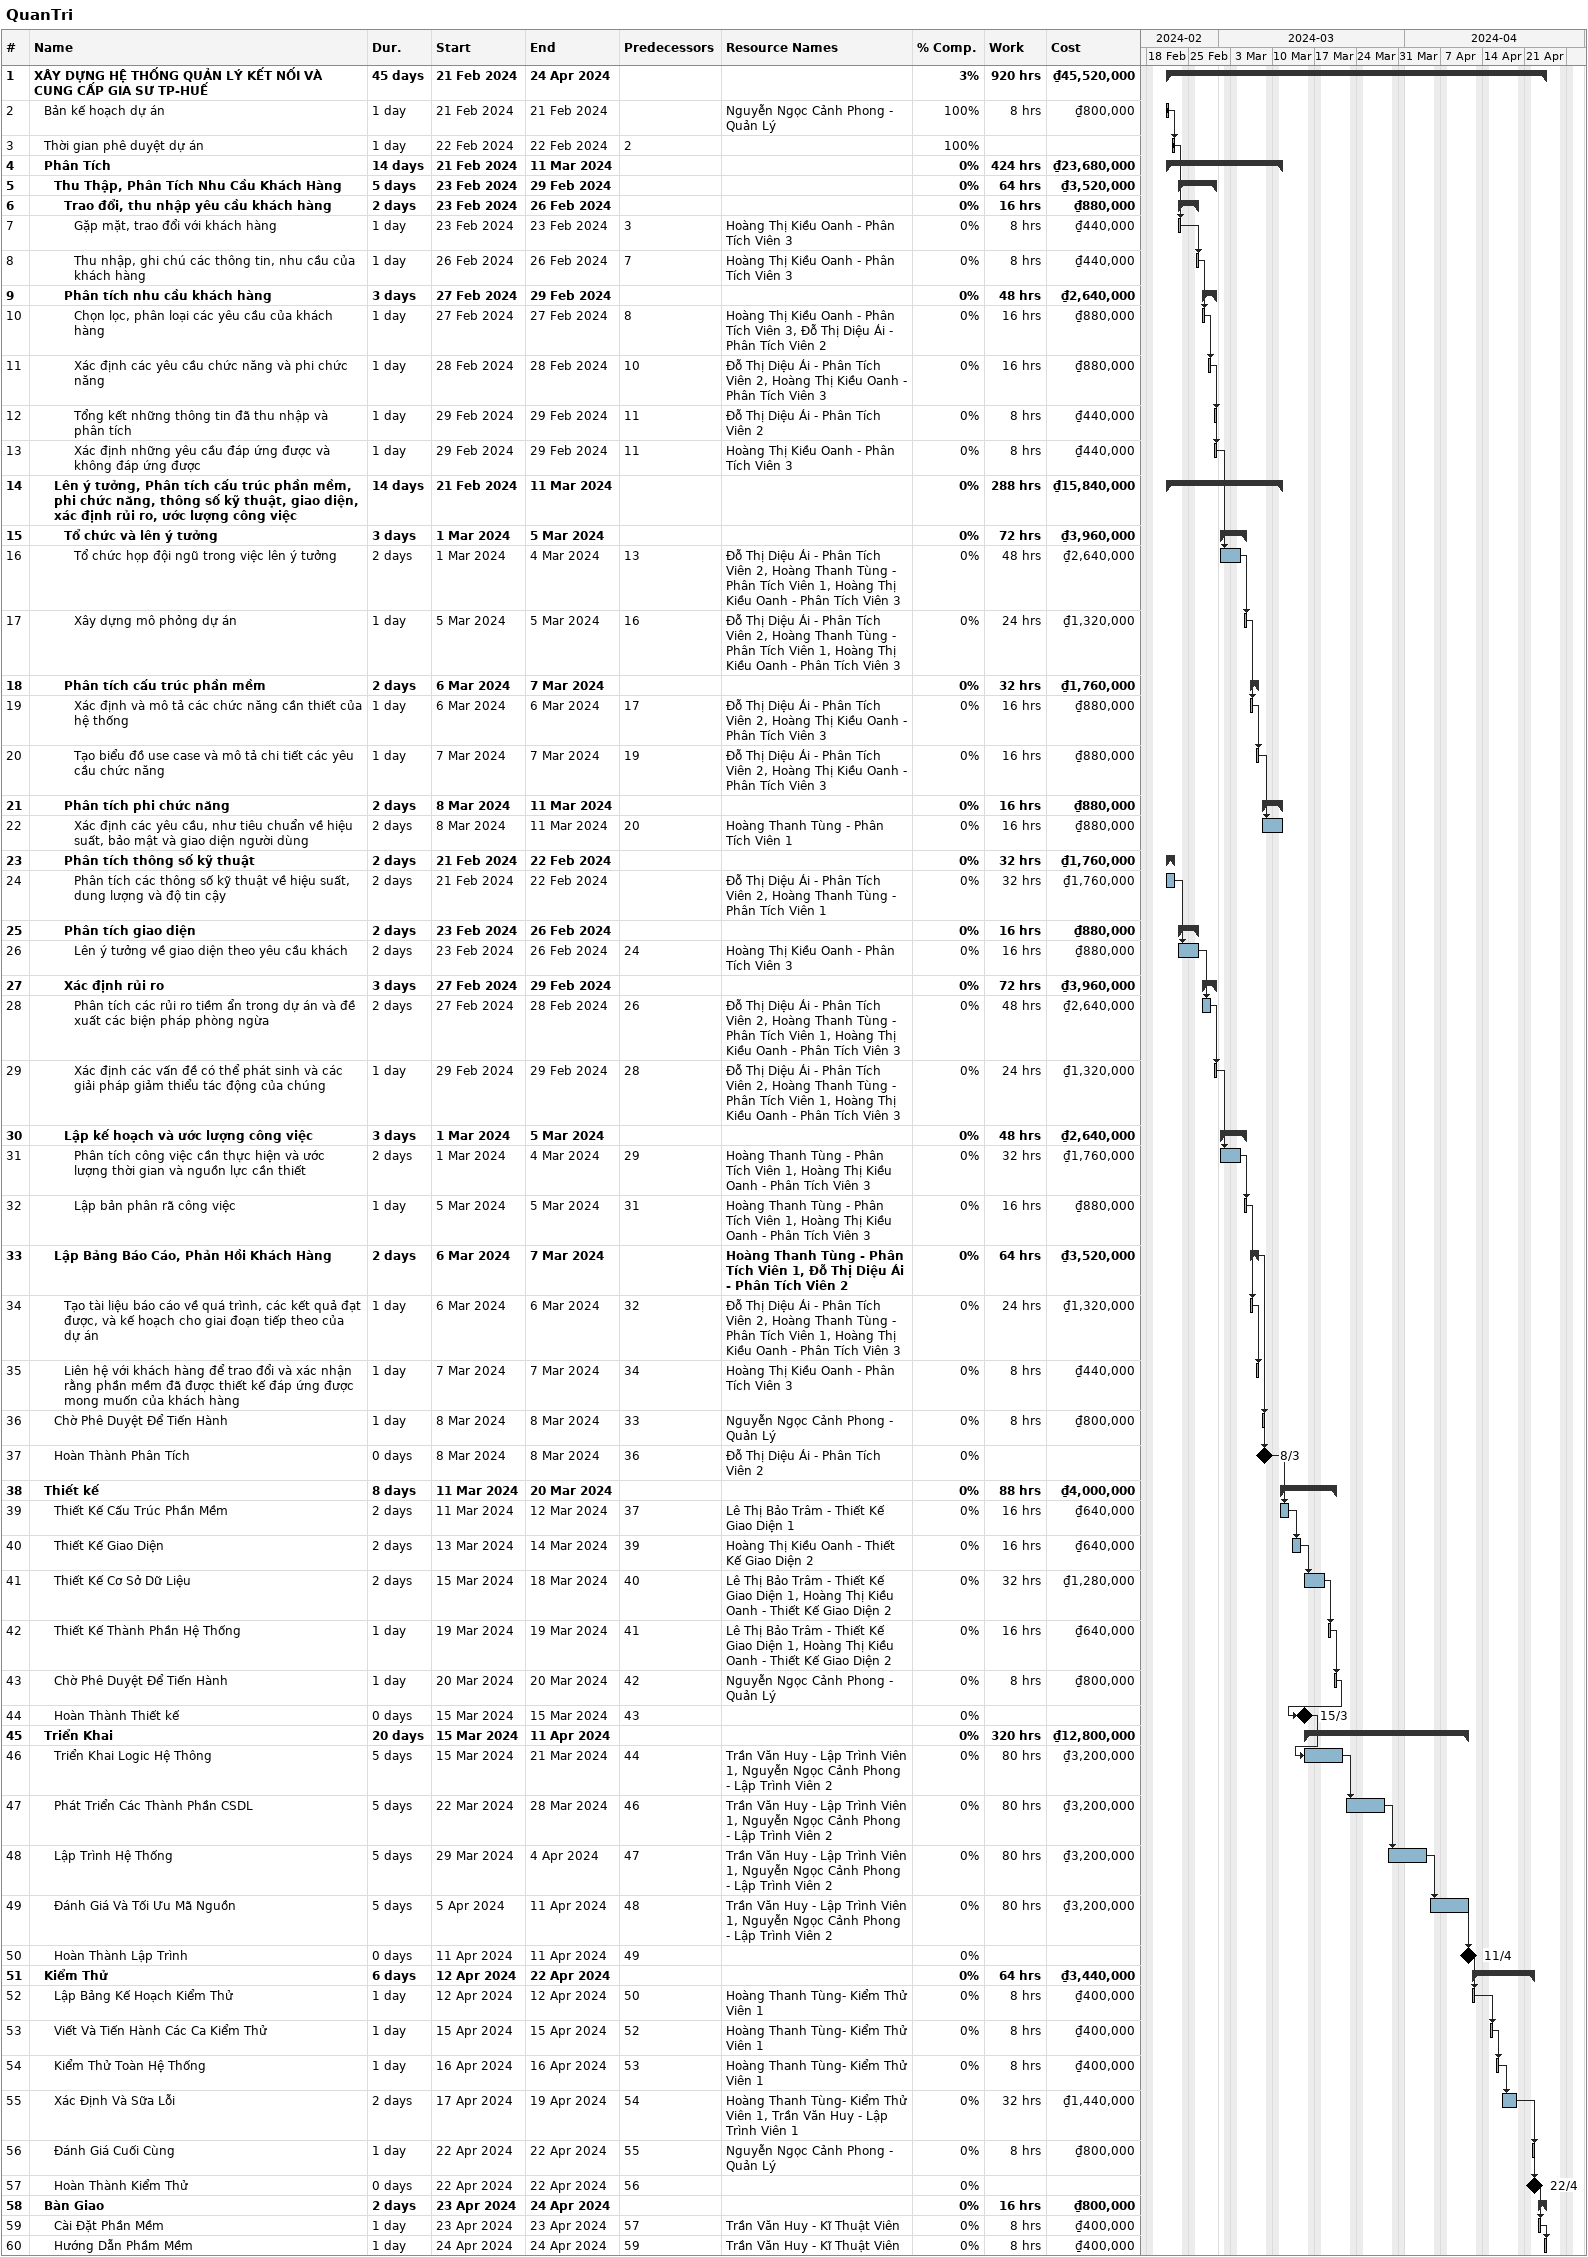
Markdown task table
QuanTri

| ID | Level | Task | Duration | Start | Finish | Predecessors | Resources | % complete | Work (h) | Cost (₫) |
|---|---|---|---|---|---|---|---|---|---|---|
| 1 | 1 | **XÂY DỰNG HỆ THỐNG QUẢN LÝ KẾT NỐI VÀ CUNG CẤP GIA SƯ TP-HUẾ** | 45d | 2024-02-21 | 2024-04-24 |  |  | 3 | 920 | 45520000 |
| 2 | 2 | Bản kế hoạch dự án | 1d | 2024-02-21 | 2024-02-21 |  | Nguyễn Ngọc Cảnh Phong - Quản Lý | 100 | 8 | 800000 |
| 3 | 2 | Thời gian phê duyệt dự án | 1d | 2024-02-22 | 2024-02-22 | 2 |  | 100 |  |  |
| 4 | 2 | **Phân Tích** | 14d | 2024-02-21 | 2024-03-11 |  |  | 0 | 424 | 23680000 |
| 5 | 3 | **Thu Thập, Phân Tích Nhu Cầu Khách Hàng** | 5d | 2024-02-23 | 2024-02-29 |  |  | 0 | 64 | 3520000 |
| 6 | 4 | **Trao đổi, thu nhập yêu cầu khách hàng** | 2d | 2024-02-23 | 2024-02-26 |  |  | 0 | 16 | 880000 |
| 7 | 5 | Gặp mặt, trao đổi với khách hàng | 1d | 2024-02-23 | 2024-02-23 | 3 | Hoàng Thị Kiều Oanh - Phân Tích Viên 3 | 0 | 8 | 440000 |
| 8 | 5 | Thu nhập, ghi chú các thông tin, nhu cầu của khách hàng | 1d | 2024-02-26 | 2024-02-26 | 7 | Hoàng Thị Kiều Oanh - Phân Tích Viên 3 | 0 | 8 | 440000 |
| 9 | 4 | **Phân tích nhu cầu khách hàng** | 3d | 2024-02-27 | 2024-02-29 |  |  | 0 | 48 | 2640000 |
| 10 | 5 | Chọn lọc, phân loại các yêu cầu của khách hàng | 1d | 2024-02-27 | 2024-02-27 | 8 | Hoàng Thị Kiều Oanh - Phân Tích Viên 3, Đỗ Thị Diệu Ái - Phân Tích Viên 2 | 0 | 16 | 880000 |
| 11 | 5 | Xác định các yêu cầu chức năng và phi chức năng | 1d | 2024-02-28 | 2024-02-28 | 10 | Đỗ Thị Diệu Ái - Phân Tích Viên 2, Hoàng Thị Kiều Oanh - Phân Tích Viên 3 | 0 | 16 | 880000 |
| 12 | 5 | Tổng kết những thông tin đã thu nhập và phân tích | 1d | 2024-02-29 | 2024-02-29 | 11 | Đỗ Thị Diệu Ái - Phân Tích Viên 2 | 0 | 8 | 440000 |
| 13 | 5 | Xác định những yêu cầu đáp ứng được và không đáp ứng được | 1d | 2024-02-29 | 2024-02-29 | 11 | Hoàng Thị Kiều Oanh - Phân Tích Viên 3 | 0 | 8 | 440000 |
| 14 | 3 | **Lên ý tưởng, Phân tích cấu trúc phần mềm, phi chức năng, thông số kỹ thuật, giao diện, xác định rủi ro, ước lượng công việc** | 14d | 2024-02-21 | 2024-03-11 |  |  | 0 | 288 | 15840000 |
| 15 | 4 | **Tổ chức và lên ý tưởng** | 3d | 2024-03-01 | 2024-03-05 |  |  | 0 | 72 | 3960000 |
| 16 | 5 | Tổ chức họp đội ngũ trong việc lên ý tưởng | 2d | 2024-03-01 | 2024-03-04 | 13 | Đỗ Thị Diệu Ái - Phân Tích Viên 2, Hoàng Thanh Tùng - Phân Tích Viên 1, Hoàng Thị Kiều Oanh - Phân Tích Viên 3 | 0 | 48 | 2640000 |
| 17 | 5 | Xây dựng mô phỏng dự án | 1d | 2024-03-05 | 2024-03-05 | 16 | Đỗ Thị Diệu Ái - Phân Tích Viên 2, Hoàng Thanh Tùng - Phân Tích Viên 1, Hoàng Thị Kiều Oanh - Phân Tích Viên 3 | 0 | 24 | 1320000 |
| 18 | 4 | **Phân tích cấu trúc phần mềm** | 2d | 2024-03-06 | 2024-03-07 |  |  | 0 | 32 | 1760000 |
| 19 | 5 | Xác định và mô tả các chức năng cần thiết của hệ thống | 1d | 2024-03-06 | 2024-03-06 | 17 | Đỗ Thị Diệu Ái - Phân Tích Viên 2, Hoàng Thị Kiều Oanh - Phân Tích Viên 3 | 0 | 16 | 880000 |
| 20 | 5 | Tạo biểu đồ use case và mô tả chi tiết các yêu cầu chức năng | 1d | 2024-03-07 | 2024-03-07 | 19 | Đỗ Thị Diệu Ái - Phân Tích Viên 2, Hoàng Thị Kiều Oanh - Phân Tích Viên 3 | 0 | 16 | 880000 |
| 21 | 4 | **Phân tích phi chức năng** | 2d | 2024-03-08 | 2024-03-11 |  |  | 0 | 16 | 880000 |
| 22 | 5 | Xác định các yêu cầu, như tiêu chuẩn về hiệu suất, bảo mật và giao diện người dùng | 2d | 2024-03-08 | 2024-03-11 | 20 | Hoàng Thanh Tùng - Phân Tích Viên 1 | 0 | 16 | 880000 |
| 23 | 4 | **Phân tích thông số kỹ thuật** | 2d | 2024-02-21 | 2024-02-22 |  |  | 0 | 32 | 1760000 |
| 24 | 5 | Phân tích các thông số kỹ thuật về hiệu suất, dung lượng và độ tin cậy | 2d | 2024-02-21 | 2024-02-22 |  | Đỗ Thị Diệu Ái - Phân Tích Viên 2, Hoàng Thanh Tùng - Phân Tích Viên 1 | 0 | 32 | 1760000 |
| 25 | 4 | **Phân tích giao diện** | 2d | 2024-02-23 | 2024-02-26 |  |  | 0 | 16 | 880000 |
| 26 | 5 | Lên ý tưởng về giao diện theo yêu cầu khách | 2d | 2024-02-23 | 2024-02-26 | 24 | Hoàng Thị Kiều Oanh - Phân Tích Viên 3 | 0 | 16 | 880000 |
| 27 | 4 | **Xác định rủi ro** | 3d | 2024-02-27 | 2024-02-29 |  |  | 0 | 72 | 3960000 |
| 28 | 5 | Phân tích các rủi ro tiềm ẩn trong dự án và đề xuất các biện pháp phòng ngừa | 2d | 2024-02-27 | 2024-02-28 | 26 | Đỗ Thị Diệu Ái - Phân Tích Viên 2, Hoàng Thanh Tùng - Phân Tích Viên 1, Hoàng Thị Kiều Oanh - Phân Tích Viên 3 | 0 | 48 | 2640000 |
| 29 | 5 | Xác định các vấn đề có thể phát sinh và các giải pháp giảm thiểu tác động của chúng | 1d | 2024-02-29 | 2024-02-29 | 28 | Đỗ Thị Diệu Ái - Phân Tích Viên 2, Hoàng Thanh Tùng - Phân Tích Viên 1, Hoàng Thị Kiều Oanh - Phân Tích Viên 3 | 0 | 24 | 1320000 |
| 30 | 4 | **Lập kế hoạch và ước lượng công việc** | 3d | 2024-03-01 | 2024-03-05 |  |  | 0 | 48 | 2640000 |
| 31 | 5 | Phân tích công việc cần thực hiện và ước lượng thời gian và nguồn lực cần thiết | 2d | 2024-03-01 | 2024-03-04 | 29 | Hoàng Thanh Tùng - Phân Tích Viên 1, Hoàng Thị Kiều Oanh - Phân Tích Viên 3 | 0 | 32 | 1760000 |
| 32 | 5 | Lập bản phân rã công việc | 1d | 2024-03-05 | 2024-03-05 | 31 | Hoàng Thanh Tùng - Phân Tích Viên 1, Hoàng Thị Kiều Oanh - Phân Tích Viên 3 | 0 | 16 | 880000 |
| 33 | 3 | **Lập Bảng Báo Cáo, Phản Hồi Khách Hàng** | 2d | 2024-03-06 | 2024-03-07 |  | Hoàng Thanh Tùng - Phân Tích Viên 1, Đỗ Thị Diệu Ái - Phân Tích Viên 2 | 0 | 64 | 3520000 |
| 34 | 4 | Tạo tài liệu báo cáo về quá trình, các kết quả đạt được, và kế hoạch cho giai đoạn tiếp theo của dự án | 1d | 2024-03-06 | 2024-03-06 | 32 | Đỗ Thị Diệu Ái - Phân Tích Viên 2, Hoàng Thanh Tùng - Phân Tích Viên 1, Hoàng Thị Kiều Oanh - Phân Tích Viên 3 | 0 | 24 | 1320000 |
| 35 | 4 | Liên hệ với khách hàng để trao đổi và xác nhận rằng phần mềm đã được thiết kế đáp ứng được mong muốn của khách hàng | 1d | 2024-03-07 | 2024-03-07 | 34 | Hoàng Thị Kiều Oanh - Phân Tích Viên 3 | 0 | 8 | 440000 |
| 36 | 3 | Chờ Phê Duyệt Để Tiến Hành | 1d | 2024-03-08 | 2024-03-08 | 33 | Nguyễn Ngọc Cảnh Phong - Quản Lý | 0 | 8 | 800000 |
| 37 | 3 | Hoàn Thành Phân Tích | 0d | 2024-03-08 | 2024-03-08 | 36 | Đỗ Thị Diệu Ái - Phân Tích Viên 2 | 0 |  |  |
| 38 | 2 | **Thiết kế** | 8d | 2024-03-11 | 2024-03-20 |  |  | 0 | 88 | 4000000 |
| 39 | 3 | Thiết Kế Cấu Trúc Phần Mềm | 2d | 2024-03-11 | 2024-03-12 | 37 | Lê Thị Bảo Trâm - Thiết Kế Giao Diện 1 | 0 | 16 | 640000 |
| 40 | 3 | Thiết Kế Giao Diện | 2d | 2024-03-13 | 2024-03-14 | 39 | Hoàng Thị Kiều Oanh - Thiết Kế Giao Diện 2 | 0 | 16 | 640000 |
| 41 | 3 | Thiết Kế Cơ Sở Dữ Liệu | 2d | 2024-03-15 | 2024-03-18 | 40 | Lê Thị Bảo Trâm - Thiết Kế Giao Diện 1, Hoàng Thị Kiều Oanh - Thiết Kế Giao Diện 2 | 0 | 32 | 1280000 |
| 42 | 3 | Thiết Kế Thành Phần Hệ Thống | 1d | 2024-03-19 | 2024-03-19 | 41 | Lê Thị Bảo Trâm - Thiết Kế Giao Diện 1, Hoàng Thị Kiều Oanh - Thiết Kế Giao Diện 2 | 0 | 16 | 640000 |
| 43 | 3 | Chờ Phê Duyệt Để Tiến Hành | 1d | 2024-03-20 | 2024-03-20 | 42 | Nguyễn Ngọc Cảnh Phong - Quản Lý | 0 | 8 | 800000 |
| 44 | 3 | Hoàn Thành Thiết kế | 0d | 2024-03-15 | 2024-03-15 | 43 |  | 0 |  |  |
| 45 | 2 | **Triển Khai** | 20d | 2024-03-15 | 2024-04-11 |  |  | 0 | 320 | 12800000 |
| 46 | 3 | Triển Khai Logic Hệ Thông | 5d | 2024-03-15 | 2024-03-21 | 44 | Trần Văn Huy - Lập Trình Viên 1, Nguyễn Ngọc Cảnh Phong - Lập Trình Viên 2 | 0 | 80 | 3200000 |
| 47 | 3 | Phát Triển Các Thành Phần CSDL | 5d | 2024-03-22 | 2024-03-28 | 46 | Trần Văn Huy - Lập Trình Viên 1, Nguyễn Ngọc Cảnh Phong - Lập Trình Viên 2 | 0 | 80 | 3200000 |
| 48 | 3 | Lập Trình Hệ Thống | 5d | 2024-03-29 | 2024-04-04 | 47 | Trần Văn Huy - Lập Trình Viên 1, Nguyễn Ngọc Cảnh Phong - Lập Trình Viên 2 | 0 | 80 | 3200000 |
| 49 | 3 | Đánh Giá Và Tối Ưu Mã Nguồn | 5d | 2024-04-05 | 2024-04-11 | 48 | Trần Văn Huy - Lập Trình Viên 1, Nguyễn Ngọc Cảnh Phong - Lập Trình Viên 2 | 0 | 80 | 3200000 |
| 50 | 3 | Hoàn Thành Lập Trình | 0d | 2024-04-11 | 2024-04-11 | 49 |  | 0 |  |  |
| 51 | 2 | **Kiểm Thử** | 6d | 2024-04-12 | 2024-04-22 |  |  | 0 | 64 | 3440000 |
| 52 | 3 | Lập Bảng Kế Hoạch Kiểm Thử | 1d | 2024-04-12 | 2024-04-12 | 50 | Hoàng Thanh Tùng- Kiểm Thử Viên 1 | 0 | 8 | 400000 |
| 53 | 3 | Viết Và Tiến Hành Các Ca Kiểm Thử | 1d | 2024-04-15 | 2024-04-15 | 52 | Hoàng Thanh Tùng- Kiểm Thử Viên 1 | 0 | 8 | 400000 |
| 54 | 3 | Kiểm Thử Toàn Hệ Thống | 1d | 2024-04-16 | 2024-04-16 | 53 | Hoàng Thanh Tùng- Kiểm Thử Viên 1 | 0 | 8 | 400000 |
| 55 | 3 | Xác Định Và Sữa Lỗi | 2d | 2024-04-17 | 2024-04-19 | 54 | Hoàng Thanh Tùng- Kiểm Thử Viên 1, Trần Văn Huy - Lập Trình Viên 1 | 0 | 32 | 1440000 |
| 56 | 3 | Đánh Giá Cuối Cùng | 1d | 2024-04-22 | 2024-04-22 | 55 | Nguyễn Ngọc Cảnh Phong - Quản Lý | 0 | 8 | 800000 |
| 57 | 3 | Hoàn Thành Kiểm Thử | 0d | 2024-04-22 | 2024-04-22 | 56 |  | 0 |  |  |
| 58 | 2 | **Bàn Giao** | 2d | 2024-04-23 | 2024-04-24 |  |  | 0 | 16 | 800000 |
| 59 | 3 | Cài Đặt Phần Mềm | 1d | 2024-04-23 | 2024-04-23 | 57 | Trần Văn Huy - Kĩ Thuật Viên | 0 | 8 | 400000 |
| 60 | 3 | Hướng Dẫn Phầm Mềm | 1d | 2024-04-24 | 2024-04-24 | 59 | Trần Văn Huy - Kĩ Thuật Viên | 0 | 8 | 400000 |
